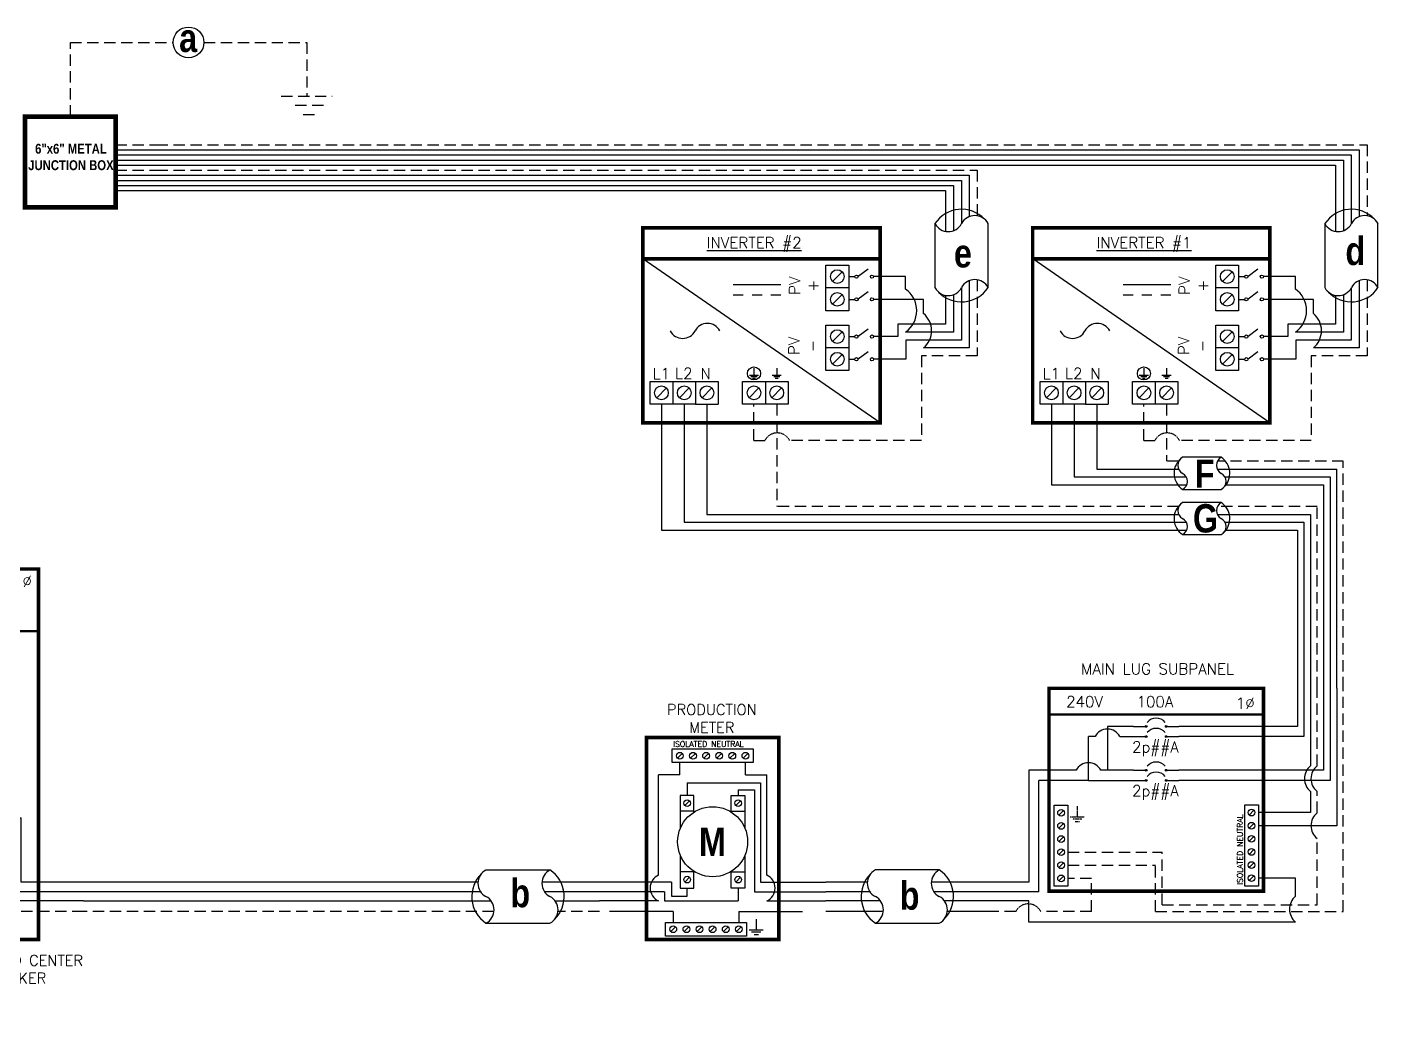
# Model space of a CAD drawing. Header units: feet. Extents: x 7090 to 7872, y 15293 to 15848.
# Drawn here: x 7423.6 to 7872.1, y 15515.6 to 15848.1 of the extents above; entities that cross this region are included whole.
import ezdxf

# ---------------------------------------------------------------- set-up
doc = ezdxf.new("R2010")
doc.units = ezdxf.units.FT
doc.header["$MEASUREMENT"] = 0
doc.linetypes.add('HIDDEN', pattern=[0.375, 0.25, -0.125])
for name, color, linetype in [('ONE LINE BLOCKS', 7, 'Continuous'), ('TABLES', 7, 'Continuous'), ('TEXT', 7, 'Continuous'), ('Z - TITLEBLOCK TXT', 7, 'Continuous')]:
    doc.layers.add(name, color=color, linetype=linetype)
doc.styles.add('ONE LINE TXT', font='techb___.ttf')
doc.styles.get("Standard").update_dxf_attribs({"font": 'simplex.shx'})

# ---------------------------------------------------------------- blocks, each defined once
blk = doc.blocks.new('*U13')
at = {"layer": 'ONE LINE BLOCKS', "linetype": 'Continuous'}
h = blk.add_hatch(color=1, dxfattribs=at)
h.dxf.hatch_style = 1
edge = h.paths.add_edge_path()
edge.add_arc((52.27, 61.39), 0.291, 0, 360)
h = blk.add_hatch(color=1, dxfattribs=at)
h.dxf.hatch_style = 1
edge = h.paths.add_edge_path()
edge.add_arc((58.94, 61.39), 0.291, 0, 360)
h = blk.add_hatch(color=1, dxfattribs=at)
h.dxf.hatch_style = 1
edge = h.paths.add_edge_path()
edge.add_arc((52.27, 58.01), 0.291, 0, 360)
h = blk.add_hatch(color=1, dxfattribs=at)
h.dxf.hatch_style = 1
edge = h.paths.add_edge_path()
edge.add_arc((58.94, 58.01), 0.291, 0, 360)
h = blk.add_hatch(color=1, dxfattribs=at)
h.dxf.hatch_style = 1
edge = h.paths.add_edge_path()
edge.add_arc((52.27, 46.83), 0.291, 0, 360)
h = blk.add_hatch(color=1, dxfattribs=at)
h.dxf.hatch_style = 1
edge = h.paths.add_edge_path()
edge.add_arc((58.94, 46.83), 0.291, 0, 360)
h = blk.add_hatch(color=1, dxfattribs=at)
h.dxf.hatch_style = 1
edge = h.paths.add_edge_path()
edge.add_arc((52.27, 43.45), 0.291, 0, 360)
h = blk.add_hatch(color=1, dxfattribs=at)
h.dxf.hatch_style = 1
edge = h.paths.add_edge_path()
edge.add_arc((58.94, 43.45), 0.291, 0, 360)
at = {"color": 7, "linetype": 'Continuous'}
for p, q in [((102.48, 74.03), (102.48, 61.39)), ((111.18, 74.03), (111.18, 46.83)), ((48.07, 61.39), (39.41, 61.39)), ((39.41, 61.39), (39.41, 46.83)), ((102.48, 61.39), (63.14, 61.39)), ((29, 46.83), (13.32, 46.83)), ((13.32, 46.83), (13.32, 9.66)), ((48.07, 46.83), (37.24, 46.83)), ((111.18, 46.83), (63.14, 46.83)), ((13.32, 9.66), (0, 9.66))]:
    blk.add_line(p, q, dxfattribs=at)
at = {"color": 10, "linetype": 'Continuous'}
for p, q in [((104.66, 74.03), (104.66, 58.01)), ((113.36, 74.03), (113.36, 43.45)), ((33.12, 43.45), (33.12, 58.01)), ((35.29, 58.01), (33.12, 58.01)), ((43.53, 58.01), (48.07, 58.01)), ((104.66, 58.01), (63.14, 58.01)), ((33.12, 43.45), (16.61, 43.45)), ((16.61, 6.49), (16.61, 43.45)), ((33.12, 43.45), (48.07, 43.45)), ((113.36, 43.45), (63.14, 43.45)), ((16.61, 6.49), (0, 6.49))]:
    blk.add_line(p, q, dxfattribs=at)
at = {"color": 253, "linetype": 'Continuous'}
for p, q in [((106.83, 74.03), (106.83, 48.32)), ((115.53, 74.03), (115.53, 28.42)), ((106.83, 39.76), (106.83, 32.77)), ((106.83, 32.77), (89.53, 32.77)), ((115.53, 28.42), (89.53, 28.42)), ((101.87, 11.02), (89.53, 11.02)), ((101.87, 5), (101.87, 11.02)), ((13.32, 3.45), (0, 3.45)), ((13.32, -3.56), (13.32, 3.45)), ((101.87, -3.56), (13.32, -3.56))]:
    blk.add_line(p, q, dxfattribs=at)
at = {"color": 10, "linetype": 'Continuous'}
blk.add_arc((39.41, 55.85), 4.65, 27.6639, 152.3361, dxfattribs=at)
at = {"color": 7, "linetype": 'Continuous'}
blk.add_arc((33.12, 44.67), 4.65, 27.6639, 152.3361, dxfattribs=at)
at = {"color": 253, "linetype": 'Continuous'}
for centre in [(110.41, 44.04), (105.44, 0.72)]:
    blk.add_arc(centre, 5.58, 129.9215, 230.0785, dxfattribs=at)
at = {"layer": 'ONE LINE BLOCKS', "lineweight": 50}
blk.add_line((20.02, 65.33), (91.19, 65.33), dxfattribs=at)
at = {"layer": 'ONE LINE BLOCKS', "lineweight": 50, "const_width": 1.19}
blk.add_lwpolyline([(20.02, 6.67), (20.02, 74.03), (91.19, 74.03), (91.19, 6.67)], close=True, dxfattribs=at)
at = {"layer": 'TEXT', "color": 92, "linetype": 'HIDDEN', "ltscale": 15}
for p, q in [((109.01, 48.32), (109.01, 74.03)), ((117.71, 0), (117.71, 74.03)), ((109.01, 32.7), (109.01, 39.76)), ((109.01, 2.18), (109.01, 24.14)), ((26.29, 19.65), (57.58, 19.65)), ((57.58, 2.18), (57.58, 19.65)), ((26.29, 15.3), (55.38, 15.3)), ((55.38, 0), (55.38, 15.3)), ((34.13, 10.94), (26.29, 10.94)), ((34.13, 0), (34.13, 10.94)), ((9.01, 0), (0, 0)), ((34.13, 0), (17.25, 0)), ((55.38, 0), (117.71, 0)), ((57.58, 2.18), (109.01, 2.18))]:
    blk.add_line(p, q, dxfattribs=at)
at = {"layer": 'TEXT', "color": 92, "linetype": 'HIDDEN', "flags": 128}
for points in [[(27.06, 31.42), (31.74, 31.42)], [(29.4, 34.92), (29.4, 31.42)], [(30.93, 30.55), (27.87, 30.55)], [(30.12, 29.68), (28.68, 29.68)]]:
    blk.add_lwpolyline(points, dxfattribs=at)
at = {"layer": 'TEXT', "color": 92, "linetype": 'Continuous', "ltscale": 4}
for centre in [(112.48, 44.04), (112.48, 28.42)]:
    blk.add_arc(centre, 5.51, 129.059, 230.941, dxfattribs=at)
at = {"layer": 'TEXT', "color": 92, "linetype": 'HIDDEN', "ltscale": 0.3}
blk.add_arc((13.13, -2.16), 4.65, 27.6639, 152.3361, dxfattribs=at)
at = {"layer": 'Z - TITLEBLOCK TXT', "color": 1, "linetype": 'Continuous'}
for p, q in [((21.75, 8.35), (21.75, 35.29)), ((21.75, 35.29), (26.29, 35.29)), ((26.29, 35.29), (26.29, 8.35)), ((84.99, 8.42), (84.99, 35.37)), ((84.99, 35.37), (89.53, 35.37)), ((89.53, 35.37), (89.53, 8.42)), ((26.29, 8.35), (21.75, 8.35)), ((89.53, 8.42), (84.99, 8.42))]:
    blk.add_line(p, q, dxfattribs=at)
at = {"layer": 'Z - TITLEBLOCK TXT', "color": 4, "linetype": 'Continuous'}
for p, q in [((24.81, 33.48), (23.24, 31.91)), ((88.04, 33.56), (86.47, 31.98)), ((24.81, 29.13), (23.24, 27.56)), ((88.04, 29.2), (86.47, 27.63)), ((24.81, 24.78), (23.24, 23.21)), ((88.04, 24.85), (86.47, 23.28)), ((24.81, 20.43), (23.24, 18.86)), ((88.04, 20.5), (86.47, 18.93)), ((24.81, 16.08), (23.24, 14.51)), ((88.04, 16.15), (86.47, 14.58)), ((24.81, 11.73), (23.24, 10.16)), ((88.04, 11.8), (86.47, 10.23))]:
    blk.add_line(p, q, dxfattribs=at)
at = {"layer": 'Z - TITLEBLOCK TXT', "color": 1, "linetype": 'Continuous', "flags": 128}
for points in [[(48.07, 61.39), (52.27, 61.39)], [(48.07, 61.39), (52.27, 61.39)], [(58.94, 61.39), (63.14, 61.39)], [(48.07, 58.01), (52.27, 58.01)], [(48.07, 58.01), (52.27, 58.01)], [(58.94, 58.01), (63.14, 58.01)], [(48.07, 46.83), (52.27, 46.83)], [(48.07, 46.83), (52.27, 46.83)], [(58.94, 46.83), (63.14, 46.83)], [(48.07, 43.45), (52.27, 43.45)], [(48.07, 43.45), (52.27, 43.45)], [(58.94, 43.45), (63.14, 43.45)]]:
    blk.add_lwpolyline(points, dxfattribs=at)
at = {"layer": 'Z - TITLEBLOCK TXT', "color": 1, "linetype": 'Continuous'}
for centre in [(52.27, 61.39), (58.94, 61.39), (52.27, 58.01), (58.94, 58.01), (52.27, 46.83), (58.94, 46.83), (52.27, 43.45), (58.94, 43.45)]:
    blk.add_circle(centre, 0.291, dxfattribs=at)
at = {"layer": 'Z - TITLEBLOCK TXT', "color": 4, "linetype": 'Continuous'}
for centre in [(24.02, 32.7), (87.26, 32.77), (24.02, 28.35), (87.26, 28.42), (24.02, 24), (87.26, 24.07), (24.02, 19.65), (87.26, 19.72), (24.02, 15.3), (87.26, 15.37), (24.02, 10.94), (87.26, 11.02)]:
    blk.add_circle(centre, 1.11, dxfattribs=at)
at = {"layer": 'Z - TITLEBLOCK TXT', "color": 1, "linetype": 'Continuous'}
for centre in [(55.6, 60.19), (55.6, 56.81), (55.6, 45.63), (55.6, 42.25)]:
    blk.add_arc(centre, 3.93, 40.3392, 139.6608, dxfattribs=at)
at = {"layer": 'TABLES', "color": 1, "linetype": 'Continuous'}
for p in [(47.57, 52.77), (47.57, 38.21)]:
    blk.add_text('2p##A', height=3.658, dxfattribs=at).set_placement(p)
at = {"layer": 'TABLES', "color": 4, "linetype": 'Continuous'}
blk.add_text('ISOLATED NEUTRAL', height=1.8743, rotation=90, dxfattribs=at).set_placement((84.33, 8.78))
at = {"layer": 'TEXT', "color": 1, "attachment_point": 5}
for s, width, gutter_width, insert, char_height in [('MAIN LUG SUBPANEL ', 62.3984, 7.17, (56.06, 80.46), 3.6576), ('240V', 0.1481, 0.75, (31.81, 69.58), 3.658), ('100A', 0.1481, 0.75, (55.19, 69.58), 3.658), ('1∅', 0.1481, 0.75, (85.17, 69.07), 3.658)]:
    blk.add_mtext_dynamic_manual_height_columns(s, width=width, gutter_width=gutter_width, heights=[0], dxfattribs=dict(at, insert=insert, char_height=char_height))
blk = doc.blocks.new('M_METER PAN')
at = {"color": 253, "linetype": 'Continuous'}
for p, q in [((4.735, 8.023), (4.735, 8.748)), ((8.589, 8.023), (8.589, 8.748)), ((4.735, 8.023), (3.483, 8.023)), ((3.483, 2.136), (3.483, 8.023)), ((8.589, 8.023), (9.84, 8.023)), ((9.84, 2.136), (9.84, 8.023)), ((3.483, 0.611), (0, 0.611)), ((9.84, 0.611), (13.323, 0.611))]:
    blk.add_line(p, q, dxfattribs=at)
at = {"color": 7, "linetype": 'Continuous'}
for p, q in [((5.163, 7.563), (5.163, 6.819)), ((5.163, 7.563), (9.474, 7.563)), ((9.474, 7.563), (9.474, 1.711)), ((4.245, 1.711), (0, 1.711)), ((4.245, 1.711), (4.245, 0.898)), ((9.474, 1.711), (13.323, 1.711)), ((4.245, 0.898), (5.163, 0.898)), ((5.163, 0.898), (5.163, 1.37))]:
    blk.add_line(p, q, dxfattribs=at)
at = {"color": 10, "linetype": 'Continuous'}
for p, q in [((8.16, 7.142), (8.16, 6.819)), ((8.16, 7.142), (9.123, 7.142)), ((9.123, 7.142), (9.123, 1.149)), ((3.832, 1.149), (0, 1.149)), ((3.832, 1.149), (3.832, 0.611)), ((8.16, 1.37), (8.16, 0.611)), ((9.123, 1.149), (13.323, 1.149)), ((3.832, 0.611), (8.16, 0.611))]:
    blk.add_line(p, q, dxfattribs=at)
at = {"color": 1, "linetype": 'Continuous'}
for p, q in [((5.565, 5.899), (4.761, 5.899)), ((7.758, 5.899), (8.562, 5.899)), ((5.565, 2.326), (4.761, 2.326)), ((7.758, 2.326), (8.562, 2.326))]:
    blk.add_line(p, q, dxfattribs=at)
at = {"color": 253, "linetype": 'Continuous'}
for centre, start, end in [((3.823, 1.374), 113.9997, 246.0003), ((9.5, 1.374), 293.9997, 66.0003)]:
    blk.add_arc(centre, 0.835, start, end, dxfattribs=at)
at = {"layer": 'ONE LINE BLOCKS', "lineweight": 50, "const_width": 0.21}
blk.add_lwpolyline([(2.772, -1.647), (2.772, 10.216), (10.552, 10.216), (10.552, -1.647)], close=True, dxfattribs=at)
at = {"layer": 'TEXT', "color": 92, "linetype": 'HIDDEN', "ltscale": 15}
for p, q in [((4.347, 0), (0, 0)), ((4.347, 0), (4.347, -0.649)), ((8.201, 0), (8.201, -0.649)), ((8.201, 0), (13.323, 0))]:
    blk.add_line(p, q, dxfattribs=at)
at = {"layer": 'TEXT', "color": 92, "linetype": 'Continuous', "flags": 128}
for points in [[(9.228, -0.457), (9.227, -1.078)], [(8.812, -1.078), (9.642, -1.078)], [(9.498, -1.231), (8.956, -1.231)], [(9.354, -1.385), (9.1, -1.385)]]:
    blk.add_lwpolyline(points, dxfattribs=at)
at = {"layer": 'TEXT', "linetype": 'Continuous'}
blk.add_circle((6.662, 4.095), 2.059, dxfattribs=at)
at = {"layer": 'Z - TITLEBLOCK TXT', "color": 1, "linetype": 'Continuous'}
for p, q in [((4.275, 8.748), (4.275, 9.552)), ((4.275, 9.552), (9.049, 9.552)), ((9.049, 9.552), (9.049, 8.748)), ((9.049, 8.748), (4.275, 8.748)), ((4.761, 6.819), (4.761, 4.888)), ((5.565, 6.819), (4.761, 6.819)), ((5.565, 5.838), (5.565, 6.819)), ((7.758, 5.838), (7.758, 6.819)), ((7.758, 6.819), (8.562, 6.819)), ((8.562, 6.819), (8.562, 4.888)), ((4.761, 3.301), (4.761, 1.37)), ((8.562, 3.301), (8.562, 1.37)), ((5.565, 1.37), (5.565, 2.351)), ((7.758, 1.37), (7.758, 2.351)), ((4.761, 1.37), (5.565, 1.37)), ((8.562, 1.37), (7.758, 1.37)), ((3.887, -1.453), (3.887, -0.649)), ((3.887, -0.649), (8.661, -0.649)), ((8.661, -0.649), (8.661, -1.453)), ((8.661, -1.453), (3.887, -1.453))]:
    blk.add_line(p, q, dxfattribs=at)
at = {"layer": 'Z - TITLEBLOCK TXT', "color": 4, "linetype": 'Continuous'}
for p, q in [((4.874, 9.29), (4.596, 9.011)), ((5.645, 9.29), (5.366, 9.011)), ((6.416, 9.29), (6.137, 9.011)), ((7.186, 9.29), (6.908, 9.011)), ((7.957, 9.29), (7.679, 9.011)), ((8.728, 9.29), (8.449, 9.011)), ((5.303, 6.499), (5.024, 6.22)), ((8.299, 6.499), (8.021, 6.22)), ((5.303, 2.005), (5.024, 1.727)), ((8.299, 2.005), (8.021, 1.727)), ((4.486, -0.912), (4.208, -1.19)), ((5.257, -0.912), (4.978, -1.19)), ((6.028, -0.912), (5.749, -1.19)), ((6.798, -0.912), (6.52, -1.19)), ((7.569, -0.912), (7.291, -1.19)), ((8.34, -0.912), (8.061, -1.19))]:
    blk.add_line(p, q, dxfattribs=at)
for centre in [(4.735, 9.15), (5.506, 9.15), (6.276, 9.15), (7.047, 9.15), (7.818, 9.15), (8.589, 9.15), (5.163, 6.359), (8.16, 6.359), (5.163, 1.866), (8.16, 1.866), (4.347, -1.051), (5.118, -1.051), (5.888, -1.051), (6.659, -1.051), (7.43, -1.051), (8.201, -1.051)]:
    blk.add_circle(centre, 0.197, dxfattribs=at)
at = {"layer": 'TABLES', "color": 4, "linetype": 'Continuous'}
blk.add_text('ISOLATED NEUTRAL', height=0.33207, dxfattribs=at).set_placement((4.339, 9.669))
at = {"layer": 'TEXT', "color": 1, "insert": (6.613, 11.342), "char_height": 0.62775, "attachment_point": 5}
blk.add_mtext_dynamic_manual_height_columns('PRODUCTION METER', width=1.32031, gutter_width=7.17, heights=[0], dxfattribs=at)
at = {"layer": 'Z - TITLEBLOCK TXT', "color": 253, "linetype": 'Continuous', "style": 'ONE LINE TXT'}
blk.add_text('M', height=1.662, dxfattribs=at).set_placement((5.854, 3.259))
blk = doc.blocks.new('*U12')
at = {"color": 0}
blk.add_blockref('M_METER PAN', (0, 0), dxfattribs=at)
blk = doc.blocks.new('*U6')
at = {"color": 7, "linetype": 'Continuous'}
for p, q in [((6.669, 2.433), (2.905, 2.433)), ((2.435, 1.711), (0, 1.711)), ((9.575, 1.711), (6.199, 1.711)), ((2.905, -0.69), (6.669, -0.69))]:
    blk.add_line(p, q, dxfattribs=at)
at = {"color": 10, "linetype": 'Continuous'}
for p, q in [((2.591, 1.149), (0, 1.149)), ((9.575, 1.149), (6.355, 1.149))]:
    blk.add_line(p, q, dxfattribs=at)
at = {"color": 253, "linetype": 'Continuous'}
for p, q in [((3.208, 0.611), (0, 0.611)), ((9.575, 0.611), (6.972, 0.611))]:
    blk.add_line(p, q, dxfattribs=at)
at = {"color": 7, "linetype": 'Continuous'}
for centre, start, end in [((5.633, 0.872), 313.97324, 56.42648), ((3.942, 0.872), 133.97324, 236.42648)]:
    blk.add_arc(centre, 1.874, start, end, dxfattribs=at)
at = {"layer": 'TEXT', "color": 92, "linetype": 'HIDDEN', "ltscale": 15}
for p, q in [((3.373, 0), (0, 0)), ((9.575, 0), (7.137, 0))]:
    blk.add_line(p, q, dxfattribs=at)
at = {"layer": 'Z - TITLEBLOCK TXT', "linetype": 'Continuous'}
for centre, start, end in [((3.315, 1.653), 117.66392, 242.33608), ((7.078, 1.653), 117.66392, 242.33608), ((2.496, 0.091), 297.66392, 62.33608), ((6.26, 0.091), 297.66392, 62.33608)]:
    blk.add_arc(centre, 0.882, start, end, dxfattribs=at)
blk = doc.blocks.new('*U14')
at = {"layer": 'ONE LINE BLOCKS', "linetype": 'Continuous'}
h = blk.add_hatch(color=1, dxfattribs=at)
h.dxf.hatch_style = 1
edge = h.paths.add_edge_path()
edge.add_arc((-70.09, 79.71), 0.291, 0, 360)
h = blk.add_hatch(color=1, dxfattribs=at)
h.dxf.hatch_style = 1
edge = h.paths.add_edge_path()
edge.add_arc((-64.17, 79.71), 0.291, 0, 360)
h = blk.add_hatch(color=1, dxfattribs=at)
h.dxf.hatch_style = 1
edge = h.paths.add_edge_path()
edge.add_arc((-70.09, 73.04), 0.291, 0, 360)
h = blk.add_hatch(color=1, dxfattribs=at)
h.dxf.hatch_style = 1
edge = h.paths.add_edge_path()
edge.add_arc((-64.17, 73.04), 0.291, 0, 360)
h = blk.add_hatch(color=1, dxfattribs=at)
h.dxf.hatch_style = 1
edge = h.paths.add_edge_path()
edge.add_arc((-52.18, 67.09), 0.291, 0, 360)
h = blk.add_hatch(color=1, dxfattribs=at)
h.dxf.hatch_style = 1
edge = h.paths.add_edge_path()
edge.add_arc((-45.5, 67.09), 0.291, 0, 360)
h = blk.add_hatch(color=1, dxfattribs=at)
h.dxf.hatch_style = 1
edge = h.paths.add_edge_path()
edge.add_arc((-52.18, 63.72), 0.291, 0, 360)
h = blk.add_hatch(color=1, dxfattribs=at)
h.dxf.hatch_style = 1
edge = h.paths.add_edge_path()
edge.add_arc((-45.5, 63.72), 0.291, 0, 360)
h = blk.add_hatch(color=1, dxfattribs=at)
h.dxf.hatch_style = 1
edge = h.paths.add_edge_path()
edge.add_arc((-52.18, 57.69), 0.291, 0, 360)
h = blk.add_hatch(color=1, dxfattribs=at)
h.dxf.hatch_style = 1
edge = h.paths.add_edge_path()
edge.add_arc((-52.18, 54.31), 0.291, 0, 360)
h = blk.add_hatch(color=1, dxfattribs=at)
h.dxf.hatch_style = 1
edge = h.paths.add_edge_path()
edge.add_arc((-45.5, 57.69), 0.291, 0, 360)
h = blk.add_hatch(color=1, dxfattribs=at)
h.dxf.hatch_style = 1
edge = h.paths.add_edge_path()
edge.add_arc((-45.5, 54.31), 0.291, 0, 360)
h = blk.add_hatch(color=1, dxfattribs=at)
h.dxf.hatch_style = 1
edge = h.paths.add_edge_path()
edge.add_arc((-52.18, 48.29), 0.291, 0, 360)
h = blk.add_hatch(color=1, dxfattribs=at)
h.dxf.hatch_style = 1
edge = h.paths.add_edge_path()
edge.add_arc((-52.18, 44.91), 0.291, 0, 360)
h = blk.add_hatch(color=1, dxfattribs=at)
h.dxf.hatch_style = 1
edge = h.paths.add_edge_path()
edge.add_arc((-45.5, 48.29), 0.291, 0, 360)
h = blk.add_hatch(color=1, dxfattribs=at)
h.dxf.hatch_style = 1
edge = h.paths.add_edge_path()
edge.add_arc((-45.5, 44.91), 0.291, 0, 360)
h = blk.add_hatch(color=1, dxfattribs=at)
h.dxf.hatch_style = 1
edge = h.paths.add_edge_path()
edge.add_arc((-52.18, 38.89), 0.291, 0, 360)
h = blk.add_hatch(color=1, dxfattribs=at)
h.dxf.hatch_style = 1
edge = h.paths.add_edge_path()
edge.add_arc((-45.5, 38.89), 0.291, 0, 360)
h = blk.add_hatch(color=1, dxfattribs=at)
h.dxf.hatch_style = 1
edge = h.paths.add_edge_path()
edge.add_arc((-52.18, 35.51), 0.291, 0, 360)
h = blk.add_hatch(color=1, dxfattribs=at)
h.dxf.hatch_style = 1
edge = h.paths.add_edge_path()
edge.add_arc((-45.5, 35.51), 0.291, 0, 360)
h = blk.add_hatch(color=1, dxfattribs=at)
h.dxf.hatch_style = 1
edge = h.paths.add_edge_path()
edge.add_arc((-52.18, 31.06), 0.291, 0, 360)
h = blk.add_hatch(color=1, dxfattribs=at)
h.dxf.hatch_style = 1
edge = h.paths.add_edge_path()
edge.add_arc((-52.18, 27.68), 0.291, 0, 360)
h = blk.add_hatch(color=1, dxfattribs=at)
h.dxf.hatch_style = 1
edge = h.paths.add_edge_path()
edge.add_arc((-45.5, 31.06), 0.291, 0, 360)
h = blk.add_hatch(color=1, dxfattribs=at)
h.dxf.hatch_style = 1
edge = h.paths.add_edge_path()
edge.add_arc((-45.5, 27.68), 0.291, 0, 360)
at = {"color": 10, "linetype": 'Continuous'}
for p, q in [((-24.71, 6.49), (-24.71, 27.68)), ((-20.67, 27.68), (-20.67, 27.68)), ((-20.67, 27.68), (-20.67, 27.68)), ((0, 6.49), (-24.71, 6.49))]:
    blk.add_line(p, q, dxfattribs=at)
at = {"color": 7, "linetype": 'Continuous'}
for p, q in [((-20.69, 9.66), (-20.69, 31.06)), ((0, 9.66), (-20.69, 9.66))]:
    blk.add_line(p, q, dxfattribs=at)
at = {"color": 253, "linetype": 'Continuous'}
for p, q in [((-36.04, 12.29), (-37.2, 12.29)), ((-36.04, 3.45), (-36.04, 12.29)), ((-31.39, 3.45), (-36.04, 3.45)), ((0, 3.45), (-26.11, 3.45))]:
    blk.add_line(p, q, dxfattribs=at)
at = {"color": 7, "linetype": 'Continuous'}
blk.add_circle((-110.4, -15.26), 5.11, dxfattribs=at)
at = {"color": 253, "linetype": 'Continuous'}
blk.add_arc((-28.75, 3.3), 2.64, 3.2819, 176.7181, dxfattribs=at)
at = {"layer": 'ONE LINE BLOCKS', "lineweight": 50}
for p, q in [((-108.51, 134.89), (-108.51, 151.79)), ((-108.51, 151.79), (-89.65, 151.79)), ((-89.65, 151.79), (-89.65, 134.89)), ((-89.65, 134.89), (-108.51, 134.89)), ((-84.43, 92.98), (-14.91, 92.98))]:
    blk.add_line(p, q, dxfattribs=at)
at = {"layer": 'ONE LINE BLOCKS', "lineweight": 50, "const_width": 1.19}
for points in [[(-108.51, 134.89), (-108.51, 151.79), (-89.65, 151.79), (-89.65, 134.89)], [(-84.43, -9.3), (-84.43, 113.61), (-14.91, 113.61), (-14.91, -9.3)]]:
    blk.add_lwpolyline(points, close=True, dxfattribs=at)
at = {"layer": 'TEXT', "color": 92, "linetype": 'HIDDEN', "ltscale": 15}
for p, q in [((-77.46, 20.02), (-77.46, 16.57)), ((-37.13, 20.02), (-77.46, 20.02)), ((-28.89, 0), (-28.89, 20.02)), ((-77.46, 16.57), (-70.87, 16.57)), ((0, 0), (-28.89, 0)), ((-70.87, -0.83), (-110.4, -0.83)), ((-110.4, -0.83), (-110.4, -10.15)), ((-110.4, -20.38), (-110.4, -32.73))]:
    blk.add_line(p, q, dxfattribs=at)
at = {"layer": 'TEXT', "color": 92, "linetype": 'Continuous', "ltscale": 15}
blk.add_line((-41.74, -5.18), (-66.33, -5.18), dxfattribs=at)
at = {"layer": 'TEXT', "color": 92, "linetype": 'HIDDEN', "flags": 128}
for points in [[(-63.1, 9.2), (-63.11, 5.69)], [(-65.45, 5.69), (-60.77, 5.69)], [(-61.58, 4.83), (-64.64, 4.83)], [(-62.39, 3.96), (-63.82, 3.96)]]:
    blk.add_lwpolyline(points, dxfattribs=at)
at = {"layer": 'TEXT', "color": 92, "linetype": 'Continuous', "ltscale": 4, "flags": 128}
for points in [[(-118.88, -32.73), (-101.92, -32.73)], [(-104.86, -35.88), (-115.94, -35.88)], [(-107.8, -39.02), (-113, -39.02)]]:
    blk.add_lwpolyline(points, dxfattribs=at)
at = {"layer": 'TEXT', "linetype": 'Continuous'}
blk.add_circle((-99.08, 143.34), 7.15, dxfattribs=at)
at = {"layer": 'TEXT', "color": 92, "linetype": 'Continuous', "ltscale": 0.3}
blk.add_arc((-33.01, 17.86), 4.65, 27.6639, 152.3361, dxfattribs=at)
at = {"layer": 'Z - TITLEBLOCK TXT', "color": 253, "linetype": 'Continuous'}
for p, q in [((-104.8, 78.58), (-104.8, 134.89)), ((-75.86, 78.58), (-104.8, 78.58)), ((-75.86, 20.99), (-75.86, 78.58)), ((-32.91, 20.99), (-75.86, 20.99)), ((-32.91, 20.99), (-32.91, 16.64)), ((-32.91, 16.64), (-37.2, 16.64))]:
    blk.add_line(p, q, dxfattribs=at)
at = {"layer": 'Z - TITLEBLOCK TXT', "color": 10, "linetype": 'Continuous'}
for p, q in [((-99.08, 83.91), (-99.08, 134.89)), ((-70.09, 83.91), (-99.08, 83.91)), ((-70.09, 27.68), (-70.09, 68.84)), ((-66.04, 63.72), (-70.09, 63.72)), ((-56.38, 63.72), (-62.3, 63.72)), ((-66.04, 54.31), (-70.09, 54.31)), ((-56.38, 54.31), (-62.3, 54.31)), ((-66.04, 44.91), (-70.09, 44.91)), ((-56.38, 44.91), (-62.3, 44.91)), ((-66.04, 35.51), (-70.09, 35.51)), ((-56.38, 35.51), (-62.3, 35.51)), ((-56.38, 27.68), (-70.09, 27.68)), ((-41.31, 27.68), (-24.71, 27.68))]:
    blk.add_line(p, q, dxfattribs=at)
at = {"layer": 'Z - TITLEBLOCK TXT', "color": 7, "linetype": 'Continuous'}
for p, q in [((-93.24, 89.01), (-93.24, 134.89)), ((-93.24, 89.01), (-64.17, 89.01)), ((-64.17, 89.01), (-64.17, 83.91)), ((-64.17, 67.09), (-64.17, 68.84)), ((-64.17, 57.69), (-64.17, 67.09)), ((-64.17, 67.09), (-56.38, 67.09)), ((-56.38, 67.09), (-64.17, 67.09)), ((-64.17, 48.29), (-64.17, 57.69)), ((-64.17, 57.69), (-56.38, 57.69)), ((-56.38, 57.69), (-64.17, 57.69)), ((-64.17, 38.89), (-64.17, 48.29)), ((-64.17, 48.29), (-56.38, 48.29)), ((-56.38, 48.29), (-64.17, 48.29)), ((-64.17, 31.06), (-64.17, 38.89)), ((-64.17, 38.89), (-56.38, 38.89)), ((-56.38, 38.89), (-64.17, 38.89)), ((-56.38, 31.06), (-64.17, 31.06)), ((-41.31, 31.06), (-20.69, 31.06))]:
    blk.add_line(p, q, dxfattribs=at)
at = {"layer": 'Z - TITLEBLOCK TXT', "color": 1, "linetype": 'Continuous'}
for p, q in [((-70.87, -7.78), (-70.87, 19.17)), ((-70.87, 19.17), (-66.33, 19.17)), ((-66.33, 19.17), (-66.33, -7.78)), ((-41.74, -7.71), (-41.74, 19.24)), ((-41.74, 19.24), (-37.2, 19.24)), ((-37.2, 19.24), (-37.2, -7.71)), ((-66.33, -7.78), (-70.87, -7.78)), ((-37.2, -7.71), (-41.74, -7.71))]:
    blk.add_line(p, q, dxfattribs=at)
at = {"layer": 'Z - TITLEBLOCK TXT', "color": 4, "linetype": 'Continuous'}
for p, q in [((-67.81, 17.35), (-69.38, 15.78)), ((-38.69, 17.43), (-40.26, 15.85)), ((-67.81, 13), (-69.38, 11.43)), ((-38.69, 13.08), (-40.26, 11.5)), ((-67.81, 8.65), (-69.38, 7.08)), ((-38.69, 8.73), (-40.26, 7.15)), ((-67.81, 4.3), (-69.38, 2.73)), ((-38.69, 4.38), (-40.26, 2.8)), ((-38.69, 0.03), (-40.26, -1.55)), ((-67.81, -0.05), (-69.38, -1.62)), ((-67.81, -4.4), (-69.38, -5.97)), ((-38.69, -4.33), (-40.26, -5.9))]:
    blk.add_line(p, q, dxfattribs=at)
at = {"layer": 'Z - TITLEBLOCK TXT', "color": 1, "linetype": 'Continuous', "flags": 128}
for points in [[(-70.09, 83.91), (-70.09, 79.71)], [(-70.09, 83.91), (-70.09, 79.71)], [(-64.17, 83.91), (-64.17, 79.71)], [(-64.17, 83.91), (-64.17, 79.71)], [(-70.09, 73.04), (-70.09, 68.84)], [(-64.17, 73.04), (-64.17, 68.84)], [(-56.38, 67.09), (-52.18, 67.09)], [(-56.38, 67.09), (-52.18, 67.09)], [(-56.38, 63.72), (-52.18, 63.72)], [(-56.38, 63.72), (-52.18, 63.72)], [(-45.5, 67.09), (-41.31, 67.09)], [(-45.5, 63.72), (-41.31, 63.72)], [(-56.38, 57.69), (-52.18, 57.69)], [(-56.38, 57.69), (-52.18, 57.69)], [(-56.38, 54.31), (-52.18, 54.31)], [(-56.38, 54.31), (-52.18, 54.31)], [(-45.5, 57.69), (-41.31, 57.69)], [(-45.5, 54.31), (-41.31, 54.31)], [(-56.38, 48.29), (-52.18, 48.29)], [(-56.38, 48.29), (-52.18, 48.29)], [(-56.38, 44.91), (-52.18, 44.91)], [(-56.38, 44.91), (-52.18, 44.91)], [(-45.5, 48.29), (-41.31, 48.29)], [(-45.5, 44.91), (-41.31, 44.91)], [(-56.38, 38.89), (-52.18, 38.89)], [(-56.38, 38.89), (-52.18, 38.89)], [(-45.5, 38.89), (-41.31, 38.89)], [(-56.38, 35.51), (-52.18, 35.51)], [(-56.38, 35.51), (-52.18, 35.51)], [(-45.5, 35.51), (-41.31, 35.51)], [(-56.38, 31.06), (-52.18, 31.06)], [(-56.38, 31.06), (-52.18, 31.06)], [(-56.38, 27.68), (-52.18, 27.68)], [(-56.38, 27.68), (-52.18, 27.68)], [(-45.5, 31.06), (-41.31, 31.06)], [(-45.5, 27.68), (-41.31, 27.68)]]:
    blk.add_lwpolyline(points, dxfattribs=at)
at = {"layer": 'Z - TITLEBLOCK TXT', "color": 1, "linetype": 'Continuous'}
for centre in [(-70.09, 79.71), (-64.17, 79.71), (-70.09, 73.04), (-64.17, 73.04), (-52.18, 67.09), (-45.5, 67.09), (-52.18, 63.72), (-45.5, 63.72), (-52.18, 57.69), (-52.18, 54.31), (-45.5, 57.69), (-45.5, 54.31), (-52.18, 48.29), (-52.18, 44.91), (-45.5, 48.29), (-45.5, 44.91), (-52.18, 38.89), (-45.5, 38.89), (-52.18, 35.51), (-45.5, 35.51), (-52.18, 31.06), (-52.18, 27.68), (-45.5, 31.06), (-45.5, 27.68)]:
    blk.add_circle(centre, 0.291, dxfattribs=at)
at = {"layer": 'Z - TITLEBLOCK TXT', "color": 4, "linetype": 'Continuous'}
for centre in [(-68.6, 16.57), (-39.47, 16.64), (-68.6, 12.22), (-68.6, 7.87), (-39.47, 12.29), (-39.47, 7.94), (-68.6, 3.52), (-39.47, 3.59), (-68.6, -0.83), (-39.47, -0.76), (-68.6, -5.18), (-39.47, -5.11)]:
    blk.add_circle(centre, 1.11, dxfattribs=at)
at = {"layer": 'Z - TITLEBLOCK TXT', "color": 1, "linetype": 'Continuous'}
for centre, start, end in [((-71.28, 76.38), 310.3392, 49.6608), ((-65.36, 76.38), 310.3392, 49.6608), ((-48.84, 65.9), 40.3392, 139.6608), ((-48.84, 62.52), 40.3392, 139.6608), ((-48.84, 56.5), 40.3392, 139.6608), ((-48.84, 53.12), 40.3392, 139.6608), ((-48.84, 47.1), 40.3392, 139.6608), ((-48.84, 43.72), 40.3392, 139.6608), ((-48.84, 37.69), 40.3392, 139.6608), ((-48.84, 34.31), 40.3392, 139.6608), ((-48.84, 29.86), 40.3392, 139.6608), ((-48.84, 26.48), 40.3392, 139.6608)]:
    blk.add_arc(centre, 3.93, start, end, dxfattribs=at)
at = {"layer": 'Z - TITLEBLOCK TXT', "color": 10, "linetype": 'Continuous'}
for centre in [(-64.17, 63.61), (-64.17, 54.21), (-64.17, 44.8), (-64.17, 35.4)]:
    blk.add_arc(centre, 1.87, 3.2937, 176.7063, dxfattribs=at)
at = {"layer": 'TABLES', "color": 1, "linetype": 'Continuous'}
blk.add_text('NEUTRAL', height=3.658, rotation=90, dxfattribs=at).set_placement((-42.4, -4.09))
at = {"layer": 'TEXT', "color": 1}
for s, p in [('EXISTING', (-134.76, 151.1)), ('120/240V', (-136.78, 144.52)), ('UTILITY', (-132.82, 138.61)), ('METER', (-131.72, 132.71))]:
    blk.add_text(s, height=3.543, dxfattribs=at).set_placement(p)
at = {"layer": 'TEXT', "color": 1, "attachment_point": 5}
for s, width, gutter_width, heights, insert, char_height in [('240V', 0.1481, 0.75, [0], (-74.92, 109.56), 3.658), ('1∅', 0.1481, 0.75, [0], (-20.22, 109.56), 3.658), ('0A MAIN BREAKER\\P0A BUSBAR', 94.6859, 0.75, [0], (-50.38, 99.17), 3.6576), ('2p0A', 0.1481, 0.75, [0], (-59.53, 76.34), 3.658), ('2p#A', 0.1481, 0.75, [0], (-55.05, 24.24), 3.658), ('EXISTING MAIN BREAKER LOAD CENTER\\P2p##A BACK FEED BREAKER\\P{\\fVerdana|b1|i0|c0|p34;NEC 690.64}', 140.5774, 97.94, [58.72], (-46.13, -22.19), 3.5433)]:
    blk.add_mtext_dynamic_manual_height_columns(s, width=width, gutter_width=gutter_width, heights=heights, dxfattribs=dict(at, insert=insert, char_height=char_height))
at = {"layer": 'Z - TITLEBLOCK TXT', "color": 253, "linetype": 'Continuous', "style": 'ONE LINE TXT'}
blk.add_text('M', height=9.38, dxfattribs=at).set_placement((-103.64, 138.62))
at = {"layer": 'Z - TITLEBLOCK TXT', "color": 1, "linetype": 'Continuous', "insert": (-113.36, -9.32), "char_height": 9.3833, "attachment_point": 1, "style": 'ONE LINE TXT'}
blk.add_mtext_dynamic_manual_height_columns('{\\W1;\\C256;a}', width=0.1385, gutter_width=2.13, heights=[0], dxfattribs=at)

msp = doc.modelspace()

# ---------------------------------------------------------------- linework, layer by layer
at = {"color": 7, "linetype": 'Continuous'}
for p, q in [((7453.08, 15807.37), (7466.64, 15807.37)), ((7466.64, 15807.37), (7865.88, 15807.37)), ((7865.88, 15807.37), (7865.88, 15785.2)), ((7453.08, 15803.98), (7466.64, 15803.98)), ((7466.64, 15803.98), (7860.63, 15803.98)), ((7860.63, 15803.98), (7860.63, 15780.53)), ((7453.08, 15798.91), (7466.64, 15798.91)), ((7453.08, 15795.52), (7466.64, 15795.52)), ((7466.64, 15798.91), (7736.45, 15798.91)), ((7466.64, 15795.52), (7731.2, 15795.52)), ((7731.2, 15795.52), (7731.2, 15780.53)), ((7736.45, 15798.91), (7736.44, 15785.2)), ((7725.06, 15782.89), (7725.06, 15761.64)), ((7742.69, 15761.64), (7742.69, 15782.89)), ((7854.5, 15782.89), (7854.5, 15761.64)), ((7872.12, 15761.64), (7872.12, 15782.89)), ((7715.32, 15765.28), (7704.69, 15765.28)), ((7715.32, 15761.17), (7715.32, 15765.28)), ((7844.75, 15765.28), (7834.12, 15765.28)), ((7844.75, 15761.17), (7844.75, 15765.28)), ((7736.44, 15763.96), (7736.44, 15741.62)), ((7865.88, 15763.96), (7865.88, 15741.62)), ((7721.27, 15757.74), (7704.69, 15757.74)), ((7721.27, 15753.02), (7721.27, 15757.74)), ((7731.2, 15759.29), (7731.2, 15746.87)), ((7850.71, 15757.74), (7834.12, 15757.74)), ((7850.71, 15753.02), (7850.71, 15757.74)), ((7860.63, 15759.29), (7860.63, 15746.87)), ((7731.2, 15746.87), (7715.32, 15746.87)), ((7860.63, 15746.87), (7844.75, 15746.87)), ((7736.44, 15741.62), (7721.27, 15741.62)), ((7865.88, 15741.62), (7850.71, 15741.62)), ((7634.27, 15722.95), (7634.27, 15681.13)), ((7763.71, 15722.95), (7763.71, 15696.16)), ((7820.08, 15705.32), (7807.27, 15705.32)), ((7763.71, 15696.16), (7808.63, 15696.16)), ((7807.27, 15694.68), (7820.08, 15694.68)), ((7821.45, 15696.16), (7854.08, 15696.16)), ((7854.08, 15696.16), (7854.08, 15628.67)), ((7820.08, 15690.29), (7807.27, 15690.29)), ((7634.27, 15681.13), (7808.63, 15681.13)), ((7807.27, 15679.66), (7820.08, 15679.66)), ((7821.45, 15681.13), (7845.38, 15681.13)), ((7845.38, 15681.13), (7845.38, 15628.67)), ((7597.25, 15568.37), (7576.01, 15568.37)), ((7573.36, 15564.3), (7442.38, 15564.3)), ((7613.65, 15564.3), (7594.6, 15564.3)), ((7576.01, 15550.74), (7597.25, 15550.74))]:
    msp.add_line(p, q, dxfattribs=at)
at = {"color": 253, "linetype": 'Continuous'}
for p, q in [((7453.08, 15805.67), (7466.64, 15805.67)), ((7466.64, 15805.67), (7863.25, 15805.67)), ((7863.25, 15805.67), (7863.25, 15782.79)), ((7453.08, 15802.29), (7466.64, 15802.29)), ((7466.64, 15802.29), (7858.01, 15802.29)), ((7858.01, 15802.29), (7858.01, 15780.3)), ((7453.08, 15797.21), (7466.64, 15797.21)), ((7466.64, 15797.21), (7733.82, 15797.21)), ((7733.82, 15797.21), (7733.82, 15782.79)), ((7453.08, 15793.82), (7466.64, 15793.83)), ((7466.64, 15793.82), (7728.58, 15793.82)), ((7728.58, 15793.82), (7728.58, 15780.3)), ((7733.82, 15761.54), (7733.82, 15744.24)), ((7863.25, 15761.54), (7863.25, 15744.24)), ((7728.58, 15759.06), (7728.58, 15749.49)), ((7858.01, 15759.06), (7858.01, 15749.49)), ((7728.58, 15749.49), (7712.74, 15749.49)), ((7712.74, 15749.49), (7712.74, 15745.38)), ((7858.01, 15749.49), (7842.17, 15749.49)), ((7842.17, 15749.49), (7842.17, 15745.38)), ((7712.74, 15745.38), (7704.69, 15745.38)), ((7733.82, 15744.24), (7715.36, 15744.24)), ((7715.36, 15744.24), (7715.36, 15737.85)), ((7842.17, 15745.38), (7834.12, 15745.38)), ((7863.25, 15744.24), (7844.8, 15744.24)), ((7844.8, 15744.24), (7844.8, 15737.85)), ((7715.36, 15737.85), (7704.69, 15737.85)), ((7844.8, 15737.85), (7834.12, 15737.85)), ((7649.34, 15722.95), (7649.34, 15686.39)), ((7778.77, 15722.95), (7778.77, 15701.42)), ((7778.77, 15701.42), (7805.93, 15701.42)), ((7818.74, 15701.42), (7858.43, 15701.42)), ((7858.43, 15628.67), (7858.43, 15701.42)), ((7649.34, 15686.39), (7805.93, 15686.39)), ((7818.74, 15686.39), (7849.73, 15686.39)), ((7849.73, 15686.39), (7849.73, 15628.67)), ((7577.72, 15558.08), (7442.38, 15558.08)), ((7613.65, 15558.08), (7598.96, 15558.08))]:
    msp.add_line(p, q, dxfattribs=at)
at = {"color": 10, "linetype": 'Continuous'}
for p, q in [((7641.81, 15722.95), (7641.81, 15683.76)), ((7771.24, 15722.95), (7771.24, 15698.79)), ((7771.24, 15698.79), (7808.51, 15698.79)), ((7821.32, 15698.79), (7856.26, 15698.79)), ((7856.26, 15698.79), (7856.26, 15628.67)), ((7641.81, 15683.76), (7808.51, 15683.76)), ((7821.32, 15683.76), (7847.56, 15683.76)), ((7847.56, 15683.76), (7847.56, 15628.67)), ((7574.23, 15561.12), (7442.38, 15561.12)), ((7613.65, 15561.12), (7595.48, 15561.12))]:
    msp.add_line(p, q, dxfattribs=at)
at = {"color": 7, "linetype": 'Continuous'}
msp.add_circle((7477.26, 15843), 5.11, dxfattribs=at)
for centre, radius, start, end in [((7733.88, 15777.04), 10.58, 43.9732, 146.4265), ((7863.31, 15777.04), 10.58, 43.9732, 146.4265), ((7733.88, 15767.49), 10.58, 223.9732, 326.4265), ((7863.31, 15767.49), 10.58, 223.9732, 326.4265), ((7810.8, 15700), 6.38, 133.9732, 236.4265), ((7816.55, 15700), 6.38, 313.9732, 56.4265), ((7810.8, 15684.98), 6.38, 133.9732, 236.4265), ((7816.55, 15684.98), 6.38, 313.9732, 56.4265), ((7581.86, 15559.56), 10.58, 133.9732, 236.4265), ((7591.4, 15559.56), 10.58, 313.9732, 56.4265)]:
    msp.add_arc(centre, radius, start, end, dxfattribs=at)
at = {"layer": 'ONE LINE BLOCKS', "lineweight": 50}
for points, const_width in [([(7453.08, 15788.3), (7422.98, 15788.3), (7422.98, 15818.41), (7453.08, 15818.41)], 1.53), ([(7628.06, 15716.79), (7628.06, 15781.44), (7706.83, 15781.44), (7706.83, 15716.79)], 1.19), ([(7628.06, 15771.16), (7628.06, 15781.44), (7706.83, 15781.44), (7706.83, 15771.16)], 1.19), ([(7757.49, 15716.79), (7757.49, 15781.44), (7836.26, 15781.44), (7836.26, 15716.79)], 1.19), ([(7757.49, 15771.16), (7757.49, 15781.44), (7836.26, 15781.44), (7836.26, 15771.16)], 1.19)]:
    msp.add_lwpolyline(points, close=True, dxfattribs=dict(at, const_width=const_width))
at = {"layer": 'TEXT', "color": 92, "linetype": 'HIDDEN', "ltscale": 15}
for p, q in [((7438.03, 15818.41), (7438.03, 15843)), ((7438.03, 15843), (7472.14, 15843)), ((7482.37, 15843), (7516.48, 15843)), ((7516.48, 15843), (7516.48, 15825.21)), ((7453.08, 15809.06), (7466.64, 15809.06)), ((7466.64, 15809.06), (7868.5, 15809.06)), ((7868.5, 15809.06), (7868.5, 15785.49)), ((7453.08, 15800.6), (7466.64, 15800.6)), ((7466.64, 15800.6), (7739.07, 15800.6)), ((7739.07, 15800.6), (7739.07, 15785.49)), ((7739.07, 15764.25), (7739.07, 15739)), ((7868.5, 15764.25), (7868.5, 15739)), ((7739.07, 15739), (7720.56, 15739)), ((7720.56, 15739), (7720.56, 15710.92)), ((7868.5, 15739), (7849.99, 15739)), ((7849.99, 15739), (7849.99, 15710.92)), ((7664.98, 15710.92), (7664.98, 15722.95)), ((7672.52, 15722.95), (7672.52, 15689.02)), ((7794.41, 15710.92), (7794.41, 15722.95)), ((7801.95, 15722.95), (7801.95, 15704.05)), ((7664.98, 15710.92), (7668.58, 15710.92)), ((7720.56, 15710.92), (7676.82, 15710.92)), ((7794.41, 15710.92), (7798.01, 15710.92)), ((7849.99, 15710.92), (7806.25, 15710.92)), ((7806, 15704.05), (7801.95, 15704.05)), ((7860.61, 15704.05), (7818.82, 15704.05)), ((7860.61, 15628.67), (7860.61, 15704.05)), ((7806, 15689.02), (7672.52, 15689.02)), ((7851.91, 15689.02), (7818.82, 15689.02)), ((7851.91, 15628.67), (7851.91, 15689.02)), ((7578.65, 15554.64), (7442.38, 15554.64)), ((7613.65, 15554.64), (7599.89, 15554.64))]:
    msp.add_line(p, q, dxfattribs=at)
at = {"layer": 'TEXT', "color": 92, "linetype": 'HIDDEN', "ltscale": 15, "flags": 128}
for points in [[(7508, 15825.21), (7524.96, 15825.21)], [(7522.02, 15822.07), (7510.94, 15822.07)], [(7519.08, 15818.93), (7513.88, 15818.93)]]:
    msp.add_lwpolyline(points, dxfattribs=at)
at = {"layer": 'TEXT', "color": 92, "linetype": 'Continuous', "flags": 128}
for points in [[(7664.98, 15734.9), (7664.98, 15732.6)], [(7672.52, 15734.9), (7672.51, 15732.6)], [(7794.41, 15734.9), (7794.41, 15732.6)], [(7801.95, 15734.9), (7801.95, 15732.6)], [(7663.44, 15732.6), (7666.52, 15732.6)], [(7665.98, 15732.03), (7663.98, 15732.03)], [(7665.45, 15731.46), (7664.51, 15731.46)], [(7670.98, 15732.6), (7674.05, 15732.6)], [(7673.52, 15732.03), (7671.51, 15732.03)], [(7672.99, 15731.46), (7672.04, 15731.46)], [(7792.87, 15732.6), (7795.95, 15732.6)], [(7795.41, 15732.03), (7793.41, 15732.03)], [(7800.41, 15732.6), (7803.48, 15732.6)], [(7802.95, 15732.03), (7800.94, 15732.03)]]:
    msp.add_lwpolyline(points, dxfattribs=at)
at = {"layer": 'TEXT', "color": 92, "linetype": 'HIDDEN', "flags": 128}
for points in [[(7794.88, 15731.46), (7793.94, 15731.46)], [(7802.42, 15731.46), (7801.47, 15731.46)]]:
    msp.add_lwpolyline(points, dxfattribs=at)
at = {"layer": 'TEXT', "color": 92, "linetype": 'Continuous'}
for centre in [(7664.98, 15733.15), (7794.41, 15733.15)]:
    msp.add_circle(centre, 2.17, dxfattribs=at)
at = {"layer": 'TEXT', "color": 92, "linetype": 'HIDDEN', "ltscale": 0.3}
for centre in [(7672.7, 15708.76), (7802.13, 15708.76)]:
    msp.add_arc(centre, 4.65, 27.6639, 152.3361, dxfattribs=at)
at = {"layer": 'Z - TITLEBLOCK TXT', "color": 7, "linetype": 'Continuous'}
for p, q in [((7706.83, 15716.79), (7628.06, 15771.16)), ((7836.26, 15716.79), (7757.49, 15771.16)), ((7673.88, 15762.55), (7658.11, 15762.55)), ((7803.31, 15762.55), (7787.55, 15762.55)), ((7661.41, 15759.14), (7658.11, 15759.14)), ((7667.64, 15759.14), (7664.35, 15759.14)), ((7673.88, 15759.14), (7670.59, 15759.14)), ((7790.84, 15759.14), (7787.55, 15759.14)), ((7797.08, 15759.14), (7793.78, 15759.14)), ((7803.31, 15759.14), (7800.02, 15759.14))]:
    msp.add_line(p, q, dxfattribs=at)
at = {"layer": 'Z - TITLEBLOCK TXT', "color": 1, "linetype": 'Continuous'}
for p, q in [((7688.87, 15753.98), (7688.87, 15769.04)), ((7688.87, 15769.04), (7696.41, 15769.04)), ((7688.87, 15753.98), (7688.87, 15769.04)), ((7696.41, 15769.04), (7696.41, 15753.98)), ((7696.41, 15769.04), (7696.41, 15761.51)), ((7818.3, 15753.98), (7818.3, 15769.04)), ((7818.3, 15769.04), (7825.84, 15769.04)), ((7818.3, 15753.98), (7818.3, 15769.04)), ((7825.84, 15769.04), (7825.84, 15753.98)), ((7825.84, 15769.04), (7825.84, 15761.51)), ((7696.41, 15765.28), (7698.45, 15765.28)), ((7702.84, 15767.74), (7699.57, 15765.3)), ((7825.84, 15765.28), (7827.88, 15765.28)), ((7832.27, 15767.74), (7829, 15765.3)), ((7696.41, 15761.51), (7688.87, 15761.51)), ((7702.84, 15760.2), (7699.57, 15757.76)), ((7825.84, 15761.51), (7818.3, 15761.51)), ((7832.27, 15760.2), (7829, 15757.76)), ((7696.41, 15757.74), (7698.45, 15757.74)), ((7825.84, 15757.74), (7827.88, 15757.74)), ((7696.41, 15753.98), (7688.87, 15753.98)), ((7825.84, 15753.98), (7818.3, 15753.98)), ((7688.87, 15734.08), (7688.87, 15749.15)), ((7688.87, 15749.15), (7696.41, 15749.15)), ((7696.41, 15749.15), (7696.41, 15741.61)), ((7702.84, 15747.84), (7699.57, 15745.4)), ((7818.3, 15734.08), (7818.3, 15749.15)), ((7818.3, 15749.15), (7825.84, 15749.15)), ((7825.84, 15749.15), (7825.84, 15741.61)), ((7832.27, 15747.84), (7829, 15745.4)), ((7696.41, 15741.61), (7688.87, 15741.61)), ((7696.41, 15745.38), (7698.45, 15745.38)), ((7696.41, 15741.61), (7696.41, 15734.08)), ((7825.84, 15741.61), (7818.3, 15741.61)), ((7825.84, 15745.38), (7827.88, 15745.38)), ((7825.84, 15741.61), (7825.84, 15734.08)), ((7696.41, 15737.85), (7698.45, 15737.85)), ((7702.84, 15740.31), (7699.57, 15737.86)), ((7825.84, 15737.85), (7827.88, 15737.85)), ((7832.27, 15740.31), (7829, 15737.86)), ((7696.41, 15734.08), (7688.87, 15734.08)), ((7825.84, 15734.08), (7818.3, 15734.08)), ((7630.51, 15730.49), (7645.58, 15730.49)), ((7630.51, 15722.95), (7630.51, 15730.49)), ((7630.51, 15730.49), (7638.04, 15730.49)), ((7638.04, 15730.49), (7638.04, 15722.95)), ((7645.58, 15730.49), (7645.58, 15722.95)), ((7645.58, 15730.49), (7653.11, 15730.49)), ((7653.11, 15730.49), (7653.11, 15722.95)), ((7661.21, 15730.49), (7676.28, 15730.49)), ((7661.21, 15722.95), (7661.21, 15730.49)), ((7661.21, 15730.49), (7668.75, 15730.49)), ((7668.75, 15730.49), (7668.75, 15722.95)), ((7676.28, 15730.49), (7676.28, 15722.95)), ((7759.94, 15730.49), (7775.01, 15730.49)), ((7759.94, 15722.95), (7759.94, 15730.49)), ((7759.94, 15730.49), (7767.47, 15730.49)), ((7767.47, 15730.49), (7767.47, 15722.95)), ((7775.01, 15730.49), (7775.01, 15722.95)), ((7775.01, 15730.49), (7782.54, 15730.49)), ((7782.54, 15730.49), (7782.54, 15722.95)), ((7790.65, 15730.49), (7805.71, 15730.49)), ((7790.65, 15722.95), (7790.65, 15730.49)), ((7790.65, 15730.49), (7798.18, 15730.49)), ((7798.18, 15730.49), (7798.18, 15722.95)), ((7805.71, 15730.49), (7805.71, 15722.95)), ((7645.58, 15722.95), (7630.51, 15722.95)), ((7645.58, 15722.95), (7653.11, 15722.95)), ((7676.28, 15722.95), (7661.21, 15722.95)), ((7775.01, 15722.95), (7759.94, 15722.95)), ((7775.01, 15722.95), (7782.54, 15722.95)), ((7805.71, 15722.95), (7790.65, 15722.95))]:
    msp.add_line(p, q, dxfattribs=at)
at = {"layer": 'Z - TITLEBLOCK TXT', "color": 4, "linetype": 'Continuous'}
for p, q in [((7694.25, 15766.88), (7691.03, 15763.67)), ((7823.68, 15766.88), (7820.47, 15763.67)), ((7694.25, 15759.35), (7691.03, 15756.14)), ((7823.68, 15759.35), (7820.47, 15756.14)), ((7694.25, 15746.99), (7691.03, 15743.77)), ((7823.68, 15746.99), (7820.47, 15743.77)), ((7694.25, 15739.45), (7691.03, 15736.24)), ((7823.68, 15739.45), (7820.47, 15736.24)), ((7635.88, 15728.33), (7632.67, 15725.11)), ((7643.42, 15728.33), (7640.2, 15725.11)), ((7650.95, 15728.33), (7647.74, 15725.11)), ((7666.59, 15728.33), (7663.37, 15725.11)), ((7674.12, 15728.33), (7670.91, 15725.11)), ((7765.31, 15728.33), (7762.1, 15725.11)), ((7772.85, 15728.33), (7769.63, 15725.11)), ((7780.38, 15728.33), (7777.17, 15725.11)), ((7796.02, 15728.33), (7792.81, 15725.11)), ((7803.55, 15728.33), (7800.34, 15725.11))]:
    msp.add_line(p, q, dxfattribs=at)
for centre in [(7692.64, 15765.28), (7822.07, 15765.28), (7692.64, 15757.74), (7822.07, 15757.74), (7692.64, 15745.38), (7822.07, 15745.38), (7692.64, 15737.85), (7822.07, 15737.85), (7634.27, 15726.72), (7641.81, 15726.72), (7649.34, 15726.72), (7664.98, 15726.72), (7672.52, 15726.72), (7763.71, 15726.72), (7771.24, 15726.72), (7778.77, 15726.72), (7794.41, 15726.72), (7801.95, 15726.72)]:
    msp.add_circle(centre, 2.27, dxfattribs=at)
at = {"layer": 'Z - TITLEBLOCK TXT', "color": 1, "linetype": 'Continuous'}
for centre in [(7698.99, 15765.28), (7704.15, 15765.28), (7828.42, 15765.28), (7833.58, 15765.28), (7698.99, 15757.74), (7704.15, 15757.74), (7828.42, 15757.74), (7833.58, 15757.74), (7698.99, 15745.38), (7704.15, 15745.38), (7828.42, 15745.38), (7833.58, 15745.38), (7698.99, 15737.85), (7704.15, 15737.85), (7828.42, 15737.85), (7833.58, 15737.85)]:
    msp.add_circle(centre, 0.541, dxfattribs=at)
at = {"layer": 'Z - TITLEBLOCK TXT', "linetype": 'Continuous'}
for centre, radius, start, end in [((7729.47, 15785.2), 4.98, 207.6639, 332.3361), ((7738.28, 15780.58), 4.98, 27.6639, 152.3361), ((7858.9, 15785.2), 4.98, 207.6639, 332.3361), ((7867.72, 15780.58), 4.98, 27.6639, 152.3361), ((7738.28, 15759.33), 4.98, 27.6639, 152.3361), ((7867.72, 15759.33), 4.98, 27.6639, 152.3361), ((7710.19, 15754.02), 8.8, 305.6505, 54.3495), ((7729.47, 15763.95), 4.98, 207.6639, 332.3361), ((7839.62, 15754.02), 8.8, 305.6505, 54.3495), ((7858.9, 15763.95), 4.98, 207.6639, 332.3361), ((7716.5, 15747.32), 7.43, 309.9338, 50.0662), ((7845.94, 15747.32), 7.43, 309.9338, 50.0662), ((7641.29, 15749.42), 4.65, 207.6639, 332.3361), ((7649.53, 15745.1), 4.65, 27.6639, 152.3361), ((7770.72, 15749.42), 4.65, 207.6639, 332.3361), ((7778.96, 15745.1), 4.65, 27.6639, 152.3361), ((7808.66, 15702.66), 3, 117.6639, 242.3361), ((7821.48, 15702.66), 3, 117.6639, 242.3361), ((7805.88, 15697.34), 3, 297.6639, 62.3361), ((7818.69, 15697.34), 3, 297.6639, 62.3361), ((7808.66, 15687.63), 3, 117.6639, 242.3361), ((7821.48, 15687.63), 3, 117.6639, 242.3361), ((7805.88, 15682.32), 3, 297.6639, 62.3361), ((7818.69, 15682.32), 3, 297.6639, 62.3361), ((7578.32, 15563.96), 4.98, 117.6639, 242.3361), ((7599.56, 15563.96), 4.98, 117.6639, 242.3361), ((7573.7, 15555.15), 4.98, 297.6639, 62.3361), ((7594.94, 15555.15), 4.98, 297.6639, 62.3361)]:
    msp.add_arc(centre, radius, start, end, dxfattribs=at)

# ---------------------------------------------------------------- block references
at = {"color": 7}
msp.add_blockref('*U14', (7442.38, 15554.64), dxfattribs=at)
msp.add_blockref('*U13', (7742.9, 15554.64))
at = {"color": 155, "true_color": 0x647190, "xscale": 5.644441731736358, "yscale": 5.644441731736358, "zscale": 5.644441731736358}
for name, p in [('*U12', (7613.65, 15554.64)), ('*U6', (7688.86, 15554.64))]:
    msp.add_blockref(name, p, dxfattribs=at)

# ---------------------------------------------------------------- texts
at = {"layer": 'ONE LINE BLOCKS', "color": 1, "linetype": 'Continuous', "insert": (7438.22, 15809.36), "char_height": 3.2756, "width": 28.3929, "attachment_point": 2, "style": 'ONE LINE TXT'}
msp.add_mtext('6"x6" METAL JUNCTION BOX  ', dxfattribs=at)
at = {"layer": 'TABLES', "color": 1, "linetype": 'Continuous'}
for s, p in [('%%UINVERTER #2', (7649.27, 15774.7)), ('%%UINVERTER #1', (7778.7, 15774.7))]:
    msp.add_text(s, height=3.6576, dxfattribs=at).set_placement(p)
at = {"layer": 'TEXT', "color": 1, "char_height": 3.658, "attachment_point": 5, "rotation": 90}
for s, width, insert in [('PV +', 2.8378, (7681.49, 15762.26)), ('PV +', 2.8378, (7810.92, 15762.26)), ('PV -', 2.8013, (7681.26, 15742.28)), ('PV -', 2.8013, (7810.7, 15742.28))]:
    msp.add_mtext_dynamic_manual_height_columns(s, width=width, gutter_width=0.75, heights=[0], dxfattribs=dict(at, insert=insert))
at = {"layer": 'TEXT', "color": 1, "attachment_point": 5}
for s, insert, char_height in [('L1', (7634.22, 15733.13), 3.658), ('L2', (7641.68, 15733.16), 3.658), ('N', (7648.93, 15733.1), 3.66), ('L1', (7763.65, 15733.13), 3.658), ('L2', (7771.11, 15733.16), 3.658), ('N', (7778.36, 15733.1), 3.66)]:
    msp.add_mtext_dynamic_manual_height_columns(s, width=0.1481, gutter_width=0.75, heights=[0], dxfattribs=dict(at, insert=insert, char_height=char_height))
at = {"layer": 'Z - TITLEBLOCK TXT', "color": 1, "linetype": 'Continuous', "char_height": 9.3833, "attachment_point": 1, "style": 'ONE LINE TXT'}
for s, insert in [('{\\W1;\\C256;a}', (7474.15, 15849.19)), ('{\\W1;\\C256;d}', (7861.32, 15778.5)), ('{\\W1;\\C256;e}', (7731.35, 15777.71)), ('{\\W1;\\C256;F}', (7811.3, 15704.59)), ('{\\W1;\\C256;G}', (7810.69, 15689.77)), ('{\\W1;\\C256;b}', (7584.1, 15565.4)), ('{\\W1;\\C256;b}', (7713.35, 15564.59))]:
    msp.add_mtext_dynamic_manual_height_columns(s, width=0.1385, gutter_width=2.13, heights=[0], dxfattribs=dict(at, insert=insert))

doc.saveas('drawing.dxf')
